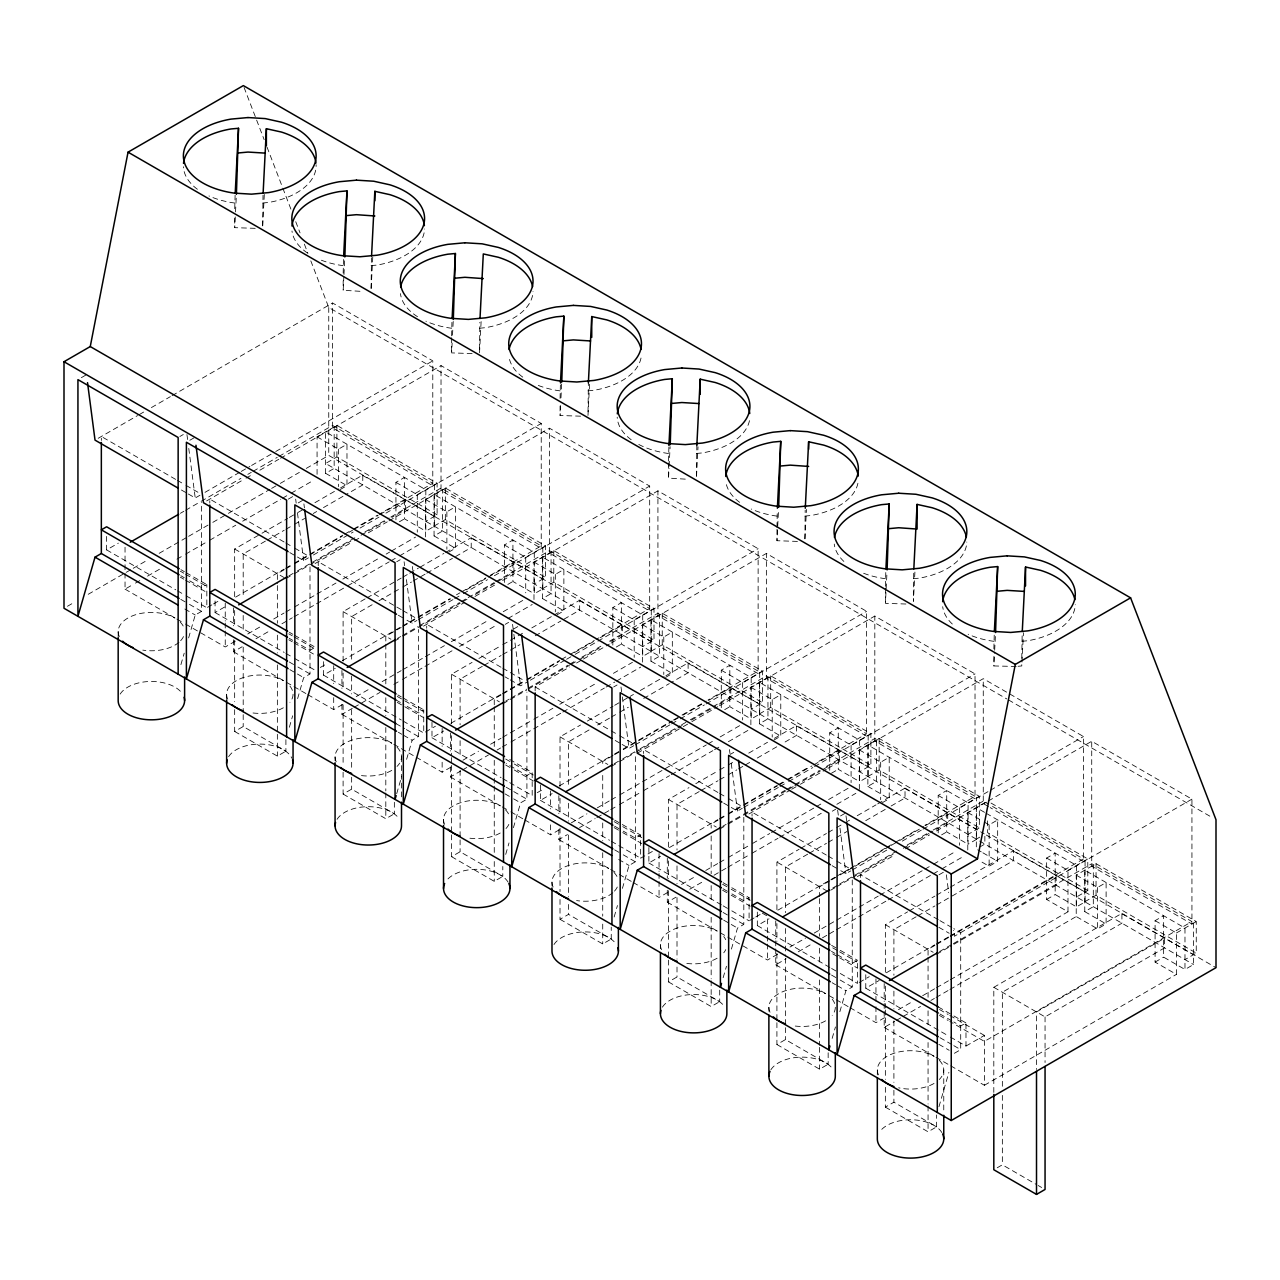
<?xml version="1.0" encoding="UTF-8"?>
<svg xmlns="http://www.w3.org/2000/svg" width="1280" height="1280" viewBox="0 0 1280 1280"><rect width="100%" height="100%" fill="white"/><g stroke="black" fill="none" stroke-linecap="round" stroke-linejoin="round"><path stroke-width="0.75" stroke-dasharray="5 3.75" d="M234.72 208.704L235.12 195.136M255.216 228.336L234.72 227.664L235.424 213.904M235.52 211.936L236.416 194.24M264.304 194.432L262.624 227.664L263.024 195.184M343.168 273.2L343.568 257.76M359.952 291.296L343.168 290.272L343.872 276.512M343.968 274.544L344.864 256.848M372.768 257.04L371.072 290.272L371.472 257.792M451.632 335.824L451.92 322.336M472.112 353.568L451.632 352.896L452.128 343.056M452.512 335.184L453.216 321.424M481.12 321.6L479.536 352.88L479.824 322.368M560.08 398.432L560.368 384.944M580.56 416.176L560.08 415.504L560.576 405.664M560.976 397.808L561.664 384.032M589.568 384.224L587.984 415.504L588.368 383.024M668.528 461.04L668.928 445.6M685.296 479.136L668.528 478.112L669.024 468.288M669.12 466.32L670.112 446.656M696.432 476.208L696.832 445.632M696.528 476.16L698.016 446.832M776.976 527.456L777.28 510.176M797.456 541.408L776.976 540.72L778.464 511.232M804.88 538.832L805.184 510.208M804.976 538.768L806.464 509.44M885.424 586.272L885.824 570.816M905.904 604.016L885.424 603.344L887.024 571.872M914.912 572.064L913.424 601.376L913.728 570.864M993.872 648.88L994.272 633.44M1016.208 666.464L993.872 665.952L994.576 652.192M994.672 650.224L995.472 634.496M1021.776 658.368L1022.176 633.472M1021.984 662.048L1023.456 632.72M180.912 664.624L184.208 653.184M188.624 637.904L195.232 615.008L201.552 611.36L201.552 502.288M289.36 727.248L292.656 715.792M297.616 698.608L303.68 677.616L310 673.968L310 566.88M396.704 793.68L401.664 776.496M406.624 759.312L412.128 740.224L418.448 736.576L418.448 629.488M505.712 854.384L509.008 842.928M513.424 827.664L520.576 802.848L526.912 799.2L526.912 692.112M614.16 916.992L617.456 905.536M622.416 888.368L629.04 865.456L635.36 861.808L635.36 756.704M723.152 977.696L726.464 966.24M731.424 949.072L737.488 928.064L743.808 924.416L743.808 817.328M832.16 1038.4L835.456 1026.944M839.872 1011.68L845.936 990.688L852.256 987.04L852.256 879.952M938.96 1106.736L948.88 1072.384M81.36 377.664L86.48 374.704M98.192 438.304L137.584 415.568M139.312 414.56L144.48 411.584M151.392 407.584L170.368 396.64M172.096 395.632L332.576 302.992L432.784 360.848L432.784 485.744L332.576 427.888L332.576 302.992M179.856 436.512L183.28 434.528M189.808 440.272L194.928 437.312M188.32 494L195.232 497.984L199.968 495.248M205.008 492.352L239.52 472.416M241.248 471.424L249.872 466.448M251.6 465.44L274.032 452.496M275.76 451.504L432.784 360.848M106.624 536.416L106.624 549.904L118.352 543.136M180.384 513.296L183.84 511.296M185.568 510.304L199.408 502.304M201.136 501.312L240.912 478.352M247.824 474.352L251.28 472.352M253.024 471.36L277.232 457.376M278.96 456.384L332.576 425.424L432.784 483.28L379.168 514.24M317.072 474.32L317.072 436.832L336.896 425.392L437.104 483.248L437.104 514.816L425.824 521.312M206.64 500.928L244.304 479.168M246.032 478.176L252.928 474.192M259.84 470.208L278.816 459.248M280.544 458.256L441.024 365.6L541.232 423.456L541.232 548.368L441.024 490.512L441.024 365.6M317.072 436.832L338.432 449.168L346.976 444.24L346.976 485.648L338.432 490.576M67.456 606.272L74.384 602.272M88.224 594.288L124.56 573.296M126.288 572.304L131.488 569.312M133.216 568.304L147.056 560.32M159.168 553.328L186.864 537.344M188.592 536.336L211.088 523.344M212.816 522.352L226.656 514.352M228.384 513.36L269.92 489.376M271.648 488.384L278.576 484.384M280.304 483.392L299.344 472.4M306.256 468.4L328.752 455.408L984.24 833.856M437.104 514.816L336.896 456.96L325.616 463.472L976.624 839.312L976.624 797.904M125.04 573.168L125.04 589.136L133.696 584.128M135.424 583.136L140.608 580.144M147.536 576.144L161.376 568.16M176.944 559.168L183.856 555.168M185.584 554.176L208.08 541.184M209.808 540.192L235.76 525.2M242.688 521.2L280.752 499.232M282.48 498.24L289.392 494.24M291.12 493.232L313.616 480.256M434.368 484.832L434.368 526.256L425.824 531.184L425.824 489.76L325.616 431.904L325.616 473.328L334.16 468.4L334.16 426.976M288.304 499.12L293.44 496.16M298.256 502.896L303.376 499.936M234.656 596.608L234.656 549.008L260.288 534.224M261.984 533.232L287.616 518.448M289.312 517.456L296.16 513.504M297.856 512.528L304.688 508.576M314.944 502.672L338.848 488.864M340.56 487.872L362.768 475.056L362.768 484.912L345.68 494.768M265.408 541.12L243.2 553.952L243.2 597.584M267.12 540.144L284.192 530.272M285.904 529.296L292.736 525.344M294.448 524.352L304.688 518.448M313.232 513.52L316.656 511.536M323.488 507.6L343.984 495.76M211.856 604.864L206.832 607.76L206.832 584.64L201.552 587.68L186 578.704M395.936 519.84L395.936 482.368L404.48 477.44L404.48 518.848L425.824 531.184M213.536 603.904L218.56 600.992M235.632 597.104L284.048 569.152M285.776 568.144L292.688 564.16M294.432 563.152L308.256 555.168M309.984 554.176L342.848 535.2M344.576 534.208L351.488 530.208M353.232 529.216L377.44 515.232M284.192 569.728L277.36 573.664L277.36 583.584M285.904 568.736L292.736 564.8M294.448 563.808L308.112 555.92L294.448 547.968M309.824 554.928L342.272 536.192M349.104 532.256L352.512 530.272M354.224 529.296L378.144 515.488M379.856 514.496L405.472 499.872L405.472 509.568L391.808 517.456M395.936 482.368L417.28 494.688L437.104 483.248M289.856 552.624L303.68 560.608L308.416 557.856M313.456 554.96L353.136 532.048M360.048 528.064L379.024 517.104M385.936 513.12L541.232 423.456M215.072 600.96L215.072 612.528L226.8 605.76M288.832 575.904L295.744 571.904M297.472 570.912L358 535.968M364.928 531.968L389.136 518M390.864 516.992L441.024 488.048L541.232 545.888L487.616 576.848M285.904 578.592L292.736 574.656M294.448 573.664L308.112 565.776M309.824 564.8L350.816 541.12M361.056 535.2L384.976 521.408M425.52 536.928L425.52 499.456L445.344 488.016L545.552 545.872L545.552 577.424L534.272 583.936M315.088 563.536L352.752 541.776M354.48 540.784L361.392 536.8M368.288 532.816L387.264 521.856M388.992 520.864L549.472 428.208L649.68 486.064L649.68 610.976L549.472 553.12L549.472 428.208M399.344 521.808L404.48 518.848M425.52 499.456L446.88 511.776L455.424 506.848L455.424 548.272L446.88 553.2M434.064 526.08L445.344 519.568L545.552 577.424M185.504 624.048L225.248 646.976L235.632 640.992M247.744 634L261.584 626M273.696 619.008L284.064 613.024M285.808 612.016L292.72 608.032M294.448 607.024L315.216 595.04M316.944 594.048L335.968 583.056M342.896 579.056L379.216 558.08M386.144 554.096L389.6 552.096M391.328 551.088L415.552 537.104M233.488 639.776L233.488 651.744L242.144 646.752M255.984 638.752L269.824 630.768M281.936 623.776L292.32 617.776M294.048 616.784L314.8 604.8M316.528 603.792L345.936 586.816M347.68 585.824L389.2 561.84M390.928 560.848L397.84 556.848M399.568 555.856L422.064 542.864M542.816 547.44L542.816 588.864L534.272 593.792L534.272 552.368L434.064 494.512L434.064 535.936L442.608 531.008L442.608 489.584M396.752 561.728L400.176 559.76M343.104 661.2L343.104 611.632L365.312 598.8M367.024 597.824L401.184 578.096M402.896 577.104L408.016 574.16M409.728 573.168L418.272 568.24M419.968 567.248L443.888 553.44M445.6 552.464L471.216 537.664L471.216 547.52L454.144 557.392M372.144 604.72L351.648 616.56L351.648 660.192M378.976 600.784L401.184 587.952M402.896 586.976L411.44 582.048M413.136 581.056L425.104 574.16M426.8 573.168L452.432 558.368M504.384 582.448L504.384 544.976L512.928 540.048L512.928 581.472L534.272 593.792M320.304 667.472L327.008 663.616M342.352 660.72L401.152 626.768M402.88 625.776L449.568 598.816M456.48 594.816L459.952 592.816M461.68 591.824L485.888 577.84M401.184 627.408L385.808 636.288L385.808 642.224M402.896 626.416L416.56 618.528M418.272 617.536L450.72 598.8M466.096 589.936L486.592 578.096M488.304 577.104L513.92 562.48L513.92 572.176L474.64 594.864M504.384 544.976L525.728 557.312L545.552 545.872M406.944 620.224L412.128 623.216L416.88 620.48M418.448 619.568L452.96 599.632M454.688 598.64L461.6 594.656M463.312 593.664L487.472 579.712M494.384 575.728L649.68 486.064M323.52 661.648L323.52 675.136L335.248 668.368M234.656 709.648L234.656 731.456L243.2 726.528L285.904 751.184L285.904 739.28M397.28 638.512L400.736 636.528M402.464 635.52L418.032 626.544M419.76 625.536L459.536 602.576M461.264 601.568L466.464 598.576M468.192 597.584L494.128 582.608M495.856 581.6L549.472 550.656L649.68 608.512L596.064 639.456M394.352 641.216L401.184 637.264M402.896 636.288L460.976 602.752M462.672 601.76L467.808 598.8M533.984 599.536L533.984 562.064L553.792 550.624L654 608.48L654 640.032L642.72 646.544M423.536 626.144L464.656 602.4M475.008 596.432L495.712 584.48M502.624 580.48L657.92 490.832L758.128 548.688L758.128 673.584L657.92 615.728L657.92 490.832M507.808 584.432L512.928 581.472M533.984 562.064L555.328 574.384L563.872 569.456L563.872 610.88L555.328 615.808M542.512 588.688L553.792 582.176L654 640.032M307.776 694.64L333.696 709.6L344.08 703.6M356.192 696.608L370.032 688.624M382.144 681.632L401.168 670.64M402.896 669.648L423.664 657.664M425.392 656.656L444.416 645.664M451.344 641.68L487.68 620.704M503.248 611.712L524 599.728M341.936 704.384L341.936 714.352L352.32 708.368M354.048 707.36L380 692.384M393.84 684.384L400.768 680.4M402.496 679.392L423.248 667.408M424.976 666.416L452.656 650.432M459.584 646.432L495.92 625.456M508.032 618.464L532.24 604.48M651.264 610.064L651.264 651.472L642.72 656.4L642.72 614.992L542.512 557.136L542.512 598.56L551.056 593.616L551.056 552.208M234.656 731.456L277.36 756.112L285.904 751.184M505.216 624.352L508.624 622.368M513.456 629.104L520.288 625.152M451.568 723.824L451.568 674.24L472.064 662.4M478.896 658.464L501.088 645.648M502.8 644.656L516.464 636.768M518.176 635.776L525.008 631.84M531.84 627.888L552.336 616.064M554.048 615.072L579.664 600.272L579.664 610.144L562.592 620M482.304 666.352L460.096 679.168L460.096 724.8M484.016 665.36L501.088 655.504M502.8 654.512L519.888 644.656M535.264 635.776L560.88 620.992M403.008 721.024L423.744 732.992L423.744 709.856L418.448 712.912L402.912 703.936M612.832 645.072L612.832 607.584L621.376 602.656L621.376 644.08L642.72 656.4M425.408 732.016L435.456 726.224M450.8 723.328L500.944 694.384M502.672 693.376L525.168 680.4M526.896 679.392L559.744 660.432M561.472 659.424L568.4 655.44M570.128 654.432L594.336 640.464M501.088 694.944L494.256 698.896L494.256 704.848M502.8 693.968L525.008 681.136M526.72 680.16L559.168 661.424M574.544 652.544L593.328 641.696M600.16 637.744L622.368 625.104L622.368 634.8L610.416 641.696M612.832 607.584L634.192 619.92L654 608.48M510.208 679.84L520.576 685.824L526.912 682.176M530.352 680.192L564.864 660.256M566.592 659.264L573.488 655.28M575.216 654.288L758.128 548.688M431.984 722.336L431.984 737.744L443.696 730.976M343.104 772.256L343.104 794.064L351.648 789.136L394.352 813.792L394.352 801.888M505.728 701.136L509.184 699.136M510.912 698.144L526.48 689.152M528.208 688.144L567.984 665.184M569.712 664.192L574.912 661.2M581.824 657.2L600.848 646.208M609.504 641.216L657.92 613.264L758.128 671.12L707.968 700.08M502.8 703.824L526.72 690.016M528.432 689.04L569.424 665.36M571.136 664.384L577.968 660.432M579.664 659.44L601.872 646.624M642.432 662.144L642.432 624.672L662.24 613.232L762.448 671.088L762.448 702.656L751.184 709.152M535.152 690.912L535.152 686.928L569.664 667.008M576.56 663.024L581.744 660.032M583.456 659.04L609.344 644.096M611.072 643.104L766.368 553.44L866.576 611.296L866.576 736.192L766.368 678.352L766.368 553.44M616.256 647.04L621.376 644.08M642.432 624.672L663.776 637.008L672.32 632.08L672.32 673.488L663.776 678.416M650.96 651.296L662.24 644.8L762.448 702.656M416.24 757.248L442.144 772.208L452.528 766.224M462.912 760.224L478.48 751.232M490.592 744.24L500.976 738.256M502.704 737.248L532.112 720.272M533.84 719.264L552.88 708.288M559.792 704.288L596.128 683.312M613.424 673.328L632.448 662.336M450.384 766.992L450.384 776.96L460.768 770.976M462.496 769.968L488.448 754.992M497.104 750L500.56 748M502.288 747.008L509.216 743.008M510.944 742L561.12 713.04M562.848 712.048L604.368 688.064M606.096 687.072L614.752 682.08M616.48 681.072L640.704 667.088M759.712 672.672L759.712 714.096L751.184 719.024L751.184 677.6L650.96 619.744L650.96 661.168L659.504 656.24L659.504 614.816M613.664 686.96L617.072 684.992M343.104 794.064L385.808 818.72L394.352 813.792M560.016 786.432L560.016 736.848L580.512 725.024M587.344 721.072L612.96 706.288M614.672 705.296L621.504 701.344M623.216 700.368L628.336 697.408M630.048 696.416L633.456 694.448M640.288 690.496L664.208 676.704M665.92 675.712L688.112 662.896L688.112 672.752L671.04 682.608M589.056 729.952L568.544 741.792L568.544 787.408M597.584 725.024L609.552 718.112M611.248 717.136L618.08 713.184M619.792 712.192L628.336 707.264M643.712 698.4L669.328 683.6M509.728 782.64L532.192 795.6L532.192 772.48L526.912 775.52L506.176 763.552M721.28 707.68L721.28 670.208L729.824 665.28L729.824 706.688L751.184 719.024M537.216 792.704L543.904 788.832M559.248 785.952L612.864 754.992M614.592 754L621.504 750M623.232 749.008L637.072 741.008M638.8 740.016L671.664 721.04M673.392 720.048L680.304 716.048M682.032 715.056L706.24 701.072M612.96 755.584L602.72 761.504L602.72 765.472M614.672 754.608L621.504 750.656M623.216 749.68L636.88 741.776M638.576 740.8L672.752 721.072M674.448 720.096L681.28 716.144M682.992 715.152L701.776 704.304M708.608 700.368L730.816 687.712L730.816 697.408L713.744 707.264M721.28 670.208L742.64 682.528L762.448 671.088M622.128 744.448L629.04 748.432L633.776 745.696M635.36 744.784L669.872 724.864M671.584 723.872L678.496 719.888M680.224 718.88L704.384 704.944M706.096 703.952L866.576 611.296M540.432 784.944L540.432 800.352L552.144 793.6M451.568 834.864L451.568 856.688L460.096 851.744L502.8 876.4L502.8 866.48M614.176 763.744L621.104 759.744M622.832 758.752L638.4 749.76M640.128 748.768L679.904 725.808M681.632 724.8L688.544 720.816M690.272 719.808L766.368 675.872L866.576 733.728L816.432 762.688M611.248 766.432L618.08 762.496M619.792 761.504L635.168 752.624M636.88 751.648L676.16 728.96M677.872 727.984L684.704 724.032M691.536 720.096L712.032 708.256M750.88 724.768L750.88 687.296L770.688 675.856L870.896 733.712L870.896 765.264L859.632 771.776M637.28 753.2L681.552 727.632M683.28 726.64L690.192 722.656M691.904 721.648L717.792 706.704M719.52 705.712L874.816 616.048L975.024 673.904L975.024 798.816L874.816 740.96L874.816 616.048M724.704 709.648L729.824 706.688M750.88 687.296L772.224 699.616L780.768 694.688L780.768 736.112L772.224 741.04M759.424 713.92L770.688 707.408L870.896 765.264M524.688 819.856L550.592 834.816L560.976 828.832M571.36 822.832L586.928 813.84M597.312 807.856L609.424 800.864M611.152 799.856L618.064 795.872M619.808 794.864L706.304 744.928M708.032 743.92L713.232 740.928M720.144 736.928L740.912 724.944M558.848 829.6L558.848 839.584L567.488 834.592M579.6 827.6L595.168 818.608M596.896 817.6L609.008 810.608M610.736 809.616L617.664 805.616M619.392 804.624L641.888 791.632M643.616 790.64L669.568 775.648M671.296 774.656L712.816 750.688M714.544 749.68L721.472 745.696M728.384 741.696L749.152 729.712M868.16 735.28L868.16 776.704L859.632 781.632L859.632 740.208L759.424 682.352L759.424 723.776L767.952 718.848L767.952 677.424M451.568 856.688L494.256 881.344L502.8 876.4M730.352 754.336L733.76 752.352M668.464 847.056L668.464 799.472L688.96 787.632M695.792 783.68L718 770.864M719.712 769.888L726.544 765.936M728.24 764.944L733.376 762M748.736 753.12L767.536 742.272M774.368 738.32L796.576 725.504L796.576 735.36L784.608 742.272M699.2 791.584L677.008 804.4L677.008 850.016M700.912 790.592L718 780.736M719.712 779.744L726.544 775.792M728.24 774.816L736.784 769.888M738.496 768.896L743.616 765.936M745.328 764.944L750.448 762M757.28 758.048L777.776 746.208M652.352 851.456L640.64 858.208L640.64 835.088L635.36 838.144L623.264 831.152M829.728 770.288L829.728 732.816L838.272 727.888L838.272 769.312L859.632 781.632M669.424 847.552L717.856 819.6M719.584 818.608L726.496 814.608M728.224 813.616L742.064 805.632M743.792 804.624L776.656 785.648M778.384 784.656L785.296 780.656M787.024 779.664L809.504 766.688M718 820.176L711.168 824.128L711.168 828.08M719.712 819.184L726.544 815.248M728.24 814.256L741.904 806.368L728.256 798.432M743.616 805.376L777.776 785.664M779.488 784.672L786.32 780.736M788.032 779.744L811.936 765.936M813.648 764.944L839.264 750.32L839.264 760.016L822.192 769.888M829.728 732.816L851.088 745.152L870.896 733.712M723.664 803.072L737.488 811.056L742.224 808.32M743.808 807.408L778.32 787.472M780.048 786.48L786.944 782.496M788.672 781.504L812.832 767.552M814.56 766.56L975.024 673.904M648.88 847.552L648.88 862.976L660.592 856.208M560.016 899.472L560.016 919.296L568.544 914.368L611.248 939.024L611.248 927.12M722.624 826.352L726.096 824.368M727.824 823.36L741.648 815.376M743.392 814.384L784.896 790.416M786.624 789.408L793.536 785.424M795.264 784.416L819.472 770.448M826.4 766.448L874.816 738.496L975.024 796.352L924.88 825.296M719.712 829.056L726.544 825.104M728.24 824.128L741.904 816.224M743.616 815.248L793.152 786.64M794.864 785.664L820.48 770.864M859.328 789.344L859.328 749.904L879.136 738.464L979.344 796.32L979.344 827.872L968.08 834.384M748.88 813.984L790.016 790.24M791.728 789.248L798.64 785.264M800.368 784.272L826.24 769.328M827.968 768.32L983.264 678.672L1083.472 736.528L1083.472 861.424L990.176 807.568M831.44 773.248L838.272 769.312M859.328 749.904L880.672 762.224L889.216 757.296L889.216 798.72L880.672 803.648M867.872 776.528L879.136 770.016L979.344 827.872M633.136 882.48L659.056 897.44L669.424 891.44M681.536 884.448L695.376 876.464M705.76 870.464L717.872 863.472M719.6 862.48L726.528 858.48M728.256 857.488L750.736 844.496M752.48 843.504L769.776 833.504M771.504 832.512L814.752 807.536M816.48 806.544L821.68 803.552M828.592 799.552L849.36 787.568M667.296 890.224L667.296 902.192L675.936 897.2M689.776 889.216L703.616 881.216M714 875.232L726.112 868.24M727.84 867.232L750.336 854.256M752.064 853.248L778.016 838.272M779.744 837.264L821.264 813.296M836.832 804.304L855.872 793.312M976.624 839.312L968.08 844.24L968.08 802.832L867.872 744.976L867.872 786.384L876.416 781.456L876.416 740.048M560.016 919.296L602.72 943.952L611.248 939.024M832.272 811.2L835.68 809.232M840.512 815.952L845.632 812.992L846.672 820.928M776.912 909.68L776.912 862.08L799.12 849.264M800.832 848.272L826.448 833.488M828.16 832.496L834.992 828.544M836.688 827.568L843.52 823.616M845.232 822.64L850.352 819.68M857.2 815.728L875.984 804.88M877.696 803.888L905.024 788.112L905.024 797.984L887.936 807.84M807.664 854.192L785.456 867.008L785.456 912.64M809.36 853.2L826.448 843.344M828.16 842.352L834.992 838.416M836.688 837.424L846.944 831.504M865.728 820.656L886.224 808.832M754.112 917.936L749.088 920.832L749.088 897.696L743.808 900.752L731.712 893.776M938.192 832.912L938.192 795.424L946.72 790.496L946.72 831.92L968.08 844.24M755.776 916.96L760.8 914.064M777.872 910.176L834.944 877.216M836.672 876.224L848.784 869.232M850.512 868.24L885.104 848.272M886.832 847.264L893.744 843.28M895.472 842.272L917.952 829.296M829.856 880.816L819.616 886.736L819.616 896.656M831.568 879.824L838.4 875.888M840.112 874.896L889.648 846.304M891.36 845.312L898.192 841.376M899.888 840.384L923.808 826.576M925.52 825.584L947.728 812.944L947.728 822.64L930.64 832.496M938.192 795.424L959.536 807.76L979.344 796.32M840.752 870.672L845.936 873.664L850.672 870.928M852.256 870.016L886.768 850.096M902.304 841.12L921.28 830.16M923.008 829.168L988.576 791.312M990.304 790.32L1083.472 736.528M757.328 912.096L757.328 925.584L769.04 918.816M668.464 960.096L668.464 981.904L677.008 976.976L719.712 1001.632L719.712 989.728M832.816 887.968L838 884.976M839.728 883.984L896.8 851.024M907.184 845.04L931.392 831.056M933.12 830.064L983.264 801.104L988.448 804.096M834.992 887.712L828.16 891.664L776.912 862.08M836.688 886.736L850.352 878.848M852.064 877.856L893.056 854.192M903.312 848.272L928.928 833.488M967.776 849.984L967.776 812.512L984.864 802.656L984.864 806.592M857.328 876.592L895.008 854.848M905.36 848.88L929.52 834.928M936.416 830.944L986.464 802.048M988.192 801.056L1091.728 741.28L1191.936 799.136L1191.936 924.032L1091.728 866.192L1091.728 741.28M941.6 834.88L946.72 831.92M984.208 822L989.136 824.848L997.664 819.92L997.664 861.328L989.136 866.256L979.28 860.576M976.32 839.136L979.728 837.168M727.76 937.104L767.504 960.048L777.872 954.048M789.984 947.056L805.568 938.08M814.208 933.072L834.976 921.088M836.704 920.096L857.456 908.112M859.2 907.104L878.224 896.128M879.952 895.12L923.2 870.16M924.928 869.152L931.856 865.152M933.584 864.16L956.08 851.168M775.744 948.848L775.744 964.8L786.128 958.816M798.224 951.824L812.064 943.824M822.448 937.84L827.648 934.848M829.376 933.84L834.56 930.848M836.288 929.84L857.056 917.856M858.784 916.864L886.464 900.88M888.192 899.888L931.44 874.912M933.184 873.92L940.096 869.92M941.824 868.912L964.32 855.936M979.728 847.04L984.864 844.08L984.864 834.208L1216 967.664M939.008 874.8L945.84 870.848M668.464 981.904L711.168 1006.56L719.712 1001.632M885.36 972.288L885.36 924.688L907.568 911.872M909.28 910.88L934.896 896.096M936.608 895.104L948.56 888.208M950.272 887.216L1013.472 850.736L1013.472 860.592L950.272 897.088M916.112 916.8L893.904 929.616L893.904 975.248M917.808 915.824L934.896 905.952M936.608 904.976L948.56 898.064M840.256 973.472L857.536 983.44L857.536 960.32L852.256 963.36L836.704 954.384M1046.64 858.048L1067.984 870.368L1067.984 911.792L1046.64 899.456L1046.64 858.048L1055.168 853.12L1055.168 894.528L1076.528 906.864L1085.072 901.936L1085.072 860.512M859.216 982.48L869.248 976.672M886.32 972.784L934.752 944.832M936.48 943.824L948.592 936.848M950.32 935.84L1083.472 858.96L990.176 805.088M934.896 945.408L928.064 949.344L928.064 955.296M936.608 944.416L948.56 937.52M950.272 936.528L1056.176 875.552L1056.176 885.248L950.272 946.384M1067.984 870.368L1087.792 858.928L1087.792 890.496L1076.528 896.992M1191.936 799.136L954.384 936.272L953.6 930.336M865.776 974.704L865.776 988.192L879.168 980.464M776.912 1022.704L776.912 1044.528L785.456 1039.584L828.16 1064.24L828.16 1052.336M939.536 951.584L951.632 944.592M953.36 943.6L1091.728 863.712L1191.936 921.568L984.4 1041.392L949.84 1021.44M936.608 954.272L948.56 947.376M949.936 989.456L1076.224 916.544L1076.224 875.136L1096.048 863.696L1196.256 921.552L1196.256 953.104L1184.976 959.616M1046.64 899.456L1055.168 894.528M1076.224 875.136L1097.584 887.456L1106.112 882.528L1106.112 923.952L1097.584 928.88L1076.224 916.544M1084.768 901.76L1096.048 895.248L1196.256 953.104M850.032 1007.696L875.952 1022.656L884.592 1017.664M898.448 1009.68L912.288 1001.68M922.656 995.696L934.768 988.704M936.496 987.696L948.608 980.704M950.336 979.712L1067.984 911.792M884.192 1011.456L884.192 1027.424L894.576 1021.424M896.304 1020.432L901.488 1017.424M903.216 1016.432L920.528 1006.448M930.896 1000.448L934.368 998.448M936.096 997.456L948.208 990.464M1193.52 923.12L1193.52 964.544L1184.976 969.472L1184.976 928.048L1084.768 870.192L1084.768 911.616L1093.312 906.688L1093.312 865.264M776.912 1044.528L819.616 1069.184L828.16 1064.24M993.808 1092.416L993.808 987.312L1121.92 913.344L1121.92 923.2L1002.352 992.24L1002.352 1087.456M950.432 1037.072L965.984 1046.048L965.984 1022.928L960.704 1025.984L953.792 1021.984M1155.088 920.656L1176.432 932.976L1176.432 974.4L1155.088 962.08L1155.088 920.656L1163.632 915.728L1163.632 957.152L1184.976 969.472M965.984 1046.048L984.4 1035.424L984.4 1085.28L949.84 1065.328M954.384 1053.296L960.704 1049.648L960.704 932.624L953.792 928.64M1176.432 932.976L1196.256 921.552M885.36 1087.312L885.36 1107.136L893.904 1102.208L936.608 1126.864L936.608 1114.96M993.808 987.312L1045.056 1016.896L1164.624 947.856L1164.624 938.16L1036.512 1011.952L1036.512 1069.472M1155.088 962.08L1163.632 957.152M984.4 1085.28L1176.432 974.4M885.36 1107.136L928.064 1131.792L936.608 1126.864M997.232 1167.776L1002.352 1164.816L1036.512 1184.544M262.624 203.008L268.608 202.464A66.368 38.32 0 0 0 316.096 164.704M371.072 265.616L377.056 265.072A66.368 38.32 0 0 0 424.56 228.976M479.536 328.224L485.504 327.68A66.368 38.32 0 0 0 533.008 291.6M587.984 390.848L593.968 390.304A66.368 38.32 0 0 0 641.104 357.552M696.432 453.456L702.416 452.912A66.368 38.32 0 0 0 749.792 418.496M804.88 516.064L810.864 515.52A66.368 38.32 0 0 0 858.24 481.104M913.328 578.688L919.312 578.144A66.368 38.32 0 0 0 966.816 542.048M1021.776 641.296L1027.76 640.752A66.368 38.32 0 0 0 1075.264 604.656M1018.064 666.288L1021.776 665.952L1021.776 660.256M234.72 203.008L234.272 202.976A66.368 38.32 0 0 1 209.008 195.968M343.168 265.616L342.72 265.6A66.368 38.32 0 0 1 319.2 259.344M451.632 328.24L451.168 328.208A66.368 38.32 0 0 1 425.904 321.184M560.08 390.848L559.616 390.816A66.368 38.32 0 0 1 536.096 384.56M668.528 453.456L668.064 453.44A66.368 38.32 0 0 1 637.872 443.968M776.976 516.08L776.512 516.048A66.368 38.32 0 0 1 751.248 509.024M885.424 578.688L884.96 578.656A66.368 38.32 0 0 1 861.456 572.4M993.872 641.296L993.424 641.264A66.368 38.32 0 0 1 968.16 634.256M362.768 475.472L434.368 516.384M471.216 538.08L542.816 579.008M579.664 600.688L651.264 641.616M688.112 663.312L759.712 704.224M796.576 725.92L868.16 766.848M905.024 788.528L976.624 829.456M1013.472 851.152L1085.072 892.064M1121.92 913.76L1193.52 954.688M310.816 260.88L328.752 307.488L1006.72 698.912M1008.464 699.904L1210.816 816.736M991.04 803.072L1087.792 858.928M988.448 806.56L983.264 803.568L983.264 678.672M984.528 812.32L976.32 807.584L976.32 849.008L981.248 851.856M986.176 813.28L1076.528 865.44L1076.528 906.864M967.776 812.512L982.56 821.056M1087.792 890.496L987.584 832.64L987.584 818.832M979.6 841.04L1193.52 964.544M325.616 473.328L346.976 485.648M434.064 535.936L455.424 548.272M542.512 598.56L563.872 610.88M650.96 661.168L672.32 673.488M759.424 723.776L780.768 736.112M867.872 786.384L889.216 798.72M982.88 852.8L997.664 861.328M1084.768 911.616L1106.112 923.952M175.632 479.376L101.344 436.48L101.344 440.448M177.36 480.368L184.272 484.368M186 485.36L199.824 493.344M284.096 541.984L209.792 499.088L209.792 503.072M285.824 542.992L292.72 546.976M401.184 609.584L318.24 561.712L318.24 565.68M402.912 610.592L416.72 618.56M500.992 667.216L426.704 624.32L426.704 628.288M502.72 668.208L525.184 681.184M535.152 686.928L609.44 729.824M611.168 730.832L618.08 734.816M619.808 735.808L633.632 743.792M717.888 792.448L643.6 749.552L643.6 753.52M719.616 793.44L726.528 797.424M826.336 855.056L752.048 812.16L752.048 816.128M828.064 856.048L834.976 860.048M836.704 861.04L848.8 868.016M938.24 919.664L860.496 874.768L860.496 878.752M939.968 920.656L952.064 927.648M181.408 490L186.592 492.992M398.304 615.232L405.216 619.216M505.04 676.848L508.496 678.848M615.216 740.464L620.4 743.456M832.112 865.68L839.024 869.68M938.832 927.296L949.2 933.28M234.656 549.008L284.192 577.616M343.104 611.632L390.944 639.232M451.568 674.24L499.392 701.856M560.016 736.848L607.84 764.464M668.464 799.472L716.288 827.072M885.36 924.688L933.184 952.304M180.928 569.68L184.368 571.664M186.096 572.672L206.832 584.64M289.376 632.288L292.832 634.288M294.56 635.28L315.28 647.248L310 650.304L294.448 641.328M397.824 694.896L401.28 696.896M403.008 697.888L423.744 709.856M509.728 759.504L532.192 772.48M614.72 820.128L640.64 835.088M723.168 882.736L730.08 886.736M731.808 887.728L749.088 897.696M831.616 945.36L838.528 949.344M840.256 950.336L857.536 960.32M938.336 1006.96L952.16 1014.944M953.888 1015.952L965.984 1022.928M180.32 571.2L183.776 573.184M185.504 574.192L207.968 587.152M288.784 633.808L292.24 635.808M293.968 636.8L314.688 648.768M397.232 696.416L423.136 711.392M505.68 759.04L512.592 763.024M514.32 764.016L533.328 774.992M614.128 821.648L621.04 825.632M622.768 826.64L641.776 837.616M722.576 884.256L729.488 888.256M731.216 889.248L750.224 900.224M832.752 947.872L837.936 950.864M839.664 951.856L856.944 961.84M939.472 1009.488L948.112 1014.48M949.84 1015.472L984.4 1035.424M180.816 575.712L184.272 577.712M289.264 638.336L292.72 640.32M396 699.952L401.184 702.944M614.624 826.176L621.536 830.16M723.072 888.784L729.984 892.768M831.52 951.392L834.976 953.392M939.968 1014L952.064 1020.992M180.32 577.168L183.776 579.152M185.504 580.16L207.968 593.12M288.784 639.776L292.24 641.776M293.968 642.768L314.688 654.736M397.232 702.384L423.136 717.344M505.68 765.008L512.592 768.992M514.32 769.984L533.328 780.96M614.128 827.616L621.04 831.6M622.768 832.608L641.776 843.568M722.576 890.224L729.488 894.224M731.216 895.216L750.224 906.192M762.32 913.168L767.504 916.16L767.504 934.112M832.752 953.84L837.936 956.832M839.664 957.824L856.944 967.808M939.472 1015.456L948.112 1020.448M106.624 549.904L175.744 589.808M177.472 590.8L184.368 594.8M186.096 595.792L206.832 607.76M215.072 612.528L284.192 652.416M285.92 653.424L292.832 657.408M294.56 658.4L315.28 670.368M323.52 675.136L401.28 720.016M431.984 737.744L501.088 777.648M502.816 778.64L508 781.632M540.432 800.352L609.536 840.256M611.264 841.264L640.64 858.208M648.88 862.976L721.44 904.864M723.168 905.872L730.08 909.856M731.808 910.848L749.088 920.832M757.328 925.584L829.888 967.488M831.616 968.48L838.528 972.464M865.776 988.192L948.704 1036.08M180.816 599.376L187.728 603.376M189.456 604.368L201.552 611.36M289.264 662L296.176 665.984M297.904 666.992L310 673.968M396 723.616L404.64 728.608M406.368 729.6L418.448 736.576M506.176 787.216L526.912 799.2M614.624 849.84L621.536 853.824M623.264 854.816L635.36 861.808M723.072 912.448L729.984 916.432M731.712 917.44L743.808 924.416M831.52 975.056L838.432 979.056M840.16 980.048L852.256 987.04M939.968 1037.68L952.064 1044.656M953.792 1045.648L960.704 1049.648M184.864 609.024L195.232 615.008M289.856 669.632L303.68 677.616M398.304 732.256L401.76 734.24M403.488 735.248L412.128 740.224M505.04 793.872L511.936 797.856M513.664 798.848L520.576 802.848M618.672 859.472L629.04 865.456M723.664 920.096L737.488 928.064M832.112 982.704L835.568 984.704M837.296 985.696L845.936 990.688M938.832 1044.32L949.2 1050.304M125.04 589.136L175.152 618.048M176.864 619.056L183.776 623.04M233.488 651.744L292.24 685.664M293.968 686.656L306.048 693.632M341.936 714.352L392.048 743.28M393.776 744.272L414.512 756.256M450.384 776.96L500.496 805.888M502.224 806.896L509.136 810.88M510.864 811.872L522.96 818.864M558.848 839.584L608.944 868.512M610.672 869.504L617.584 873.488M619.312 874.496L631.408 881.472M667.296 902.192L726.032 936.112M775.744 964.8L827.568 994.736M829.296 995.728L834.48 998.72M836.208 999.712L848.304 1006.704M884.192 1027.424L934.288 1056.352M936.016 1057.344L948.112 1064.32M1038.224 1185.52L1041.632 1187.504M244.064 87.456L264.16 139.664M267.04 147.136L282.112 186.288M282.816 188.144L291.44 210.528M295.744 221.712L300.048 232.896M304.352 244.096L307.936 253.408M946.368 874.816L948.688 892.656M837.648 810.224L838.432 816.176M839.984 828.064L845.936 873.664M729.456 749.584L729.984 753.552M731.264 763.472L737.488 811.056M621.008 686.976L622.048 694.912M622.304 696.896L629.04 748.432M512.56 624.368L513.6 632.304M513.856 634.272L520.576 685.824M412.352 566.512L412.864 570.48M404.112 561.76L404.624 565.712M406.432 579.6L412.128 623.216M303.904 503.904L304.416 507.856M295.664 499.136L296.176 503.104M297.472 513.024L303.68 560.608M186.944 434.544L187.728 440.496M188.768 448.416L195.232 497.984M1097.584 887.456L1097.584 928.88M1096.048 863.696L1096.048 895.248M1045.056 1016.896L1045.056 1062.512M1002.352 1095.392L1002.352 1164.816M993.872 656.464L993.872 665.952M989.136 824.848L989.136 866.256M959.536 807.76L959.536 845.232M943.76 1069.904L943.76 1111.312M928.064 957.28L928.064 998.928M928.064 1010.816L928.064 1026.688M928.064 1042.544L928.064 1104.032M928.064 1106.016L928.064 1131.792M893.904 991.12L893.904 1008.976M893.904 1020.88L893.904 1082.368M893.904 1090.304L893.904 1102.208M885.424 588.176L885.424 603.344M885.36 986.16L885.36 1007.984M885.36 1009.968L885.36 1015.92M885.36 1017.904L885.36 1079.376M884.192 983.536L884.192 1001.488M884.192 1003.488L884.192 1009.472M880.672 762.224L880.672 799.712M879.136 738.464L879.136 770.016M877.328 1069.904L877.328 1075.808M875.952 978.784L875.952 1004.704M875.952 1006.704L875.952 1022.656M851.088 745.152L851.088 782.624M819.616 898.624L819.616 936.304M819.616 948.208L819.616 964.08M819.616 979.936L819.616 1045.376M819.616 1047.36L819.616 1069.184M785.456 928.512L785.456 956.272M785.456 958.256L785.456 1025.712M785.456 1027.696L785.456 1039.584M776.976 529.344L776.976 540.72M776.912 923.552L776.912 941.408M776.912 953.296L776.912 1020.72M775.744 920.928L775.744 938.88M775.744 940.864L775.744 946.848M772.224 699.616L772.224 737.088M770.688 675.856L770.688 707.408M768.88 1007.28L768.88 1011.232M767.504 936.112L767.504 942.096M767.504 944.096L767.504 960.048M742.64 682.528L742.64 720M711.168 836.016L711.168 873.696M711.168 885.6L711.168 901.456M711.168 917.328L711.168 978.8M711.168 980.784L711.168 1006.56M677.008 865.888L677.008 883.744M677.008 897.632L677.008 959.12M677.008 967.056L677.008 976.976M668.528 462.944L668.528 478.112M668.464 860.944L668.464 878.784M668.464 890.688L668.464 958.112M667.296 858.304L667.296 878.256M663.776 637.008L663.776 674.48M662.24 613.232L662.24 644.8M660.432 944.672L660.432 948.608M659.056 853.552L659.056 871.504M659.056 873.504L659.056 879.488M659.056 881.472L659.056 897.44M634.192 619.92L634.192 657.392M602.72 775.392L602.72 809.104M602.72 822.976L602.72 840.832M602.72 852.736L602.72 916.192M602.72 924.112L602.72 943.952M568.544 803.28L568.544 821.136M568.544 835.024L568.544 896.512M568.544 904.448L568.544 914.368M560.08 406.016L560.08 415.504M560.016 798.336L560.016 814.192M560.016 828.08L560.016 891.536M558.848 795.696L558.848 813.648M555.328 574.384L555.328 611.872M553.792 550.624L553.792 582.176M551.984 882.064L551.984 886M550.592 790.944L550.592 808.896M550.592 824.848L550.592 834.816M525.728 557.312L525.728 592.8M494.256 706.832L494.256 746.48M494.256 760.368L494.256 776.24M494.256 778.224L494.256 784.16M494.256 786.144L494.256 853.568M494.256 861.504L494.256 881.344M460.096 740.672L460.096 756.528M460.096 770.416L460.096 837.872M460.096 839.856L460.096 851.744M451.632 337.712L451.632 352.896M451.568 735.712L451.568 755.552M451.568 757.536L451.568 763.472M451.568 765.456L451.568 832.88M450.384 733.088L450.384 751.04M446.88 511.776L446.88 549.248M445.344 488.016L445.344 519.568M443.52 819.44L443.52 823.392M442.144 728.32L442.144 746.272M442.144 762.24L442.144 772.208M417.28 494.688L417.28 532.16M401.504 756.832L401.504 800.224M385.808 644.208L385.808 683.872M385.808 697.76L385.808 715.6M385.808 727.504L385.808 790.96M385.808 792.944L385.808 818.72M351.648 676.064L351.648 693.92M351.648 709.792L351.648 769.296M351.648 777.232L351.648 789.136M343.168 280.8L343.168 290.272M343.104 673.104L343.104 688.96M343.104 704.832L343.104 764.32M341.936 670.464L341.936 688.416M338.432 449.168L338.432 486.64M336.896 425.392L336.896 456.96M335.072 756.832L335.072 760.784M333.696 665.712L333.696 683.664M333.696 697.632L333.696 709.6M328.752 307.488L328.752 455.408M277.36 585.568L277.36 623.248M277.36 635.136L277.36 652.992M277.36 664.896L277.36 732.32M277.36 734.304L277.36 756.112M243.2 615.44L243.2 631.312M243.2 647.184L243.2 712.64M243.2 714.624L243.2 726.528M234.72 218.176L234.72 227.664M234.656 610.496L234.656 626.352M234.656 640.24L234.656 701.712M233.488 607.856L233.488 625.808M226.624 694.224L226.624 700.128M225.248 603.104L225.248 621.056M225.248 623.04L225.248 629.024M225.248 631.024L225.248 646.976M125.04 547.232L125.04 571.168M118.176 631.6L118.176 637.52M183.472 636.576A33.216 19.184 0 0 1 180.16 641.2M179.008 642.256A33.216 19.184 0 0 1 142.8 650.128M119.312 636.576A33.216 19.184 0 0 1 134.784 614.992A33.216 19.184 0 0 1 174.88 618.048M180.16 622.016A33.216 19.184 0 0 1 183.472 626.64M939.312 1060.304A33.216 19.184 0 0 1 939.312 1079.488M934.032 1083.456A33.216 19.184 0 0 1 898.64 1087.808M878.464 1074.864A33.216 19.184 0 0 1 893.936 1053.296A33.216 19.184 0 0 1 934.032 1056.336M835.312 1007.28A33.216 19.184 0 0 1 832.192 1015.392M825.584 1020.848A33.216 19.184 0 0 1 793.488 1025.808M770.016 1012.24A33.216 19.184 0 0 1 785.488 990.672A33.216 19.184 0 0 1 825.584 993.728M832.192 999.168A33.216 19.184 0 0 1 835.184 1005.616M725.728 949.632A33.216 19.184 0 0 1 723.744 952.784M717.12 958.224A33.216 19.184 0 0 1 685.04 963.2M661.552 949.632A33.216 19.184 0 0 1 677.04 928.064A33.216 19.184 0 0 1 717.12 931.104M723.744 936.56A33.216 19.184 0 0 1 725.728 939.712M617.28 887.024A33.216 19.184 0 0 1 613.952 891.648M612.816 892.704A33.216 19.184 0 0 1 576.592 900.576M553.104 887.024A33.216 19.184 0 0 1 568.576 865.456A33.216 19.184 0 0 1 608.672 868.496M613.952 872.464A33.216 19.184 0 0 1 617.28 877.088M508.832 824.4A33.216 19.184 0 0 1 505.504 829.04M500.224 833.008A33.216 19.184 0 0 1 468.144 837.968M444.656 824.4A33.216 19.184 0 0 1 460.128 802.832A33.216 19.184 0 0 1 500.224 805.888M505.504 809.856A33.216 19.184 0 0 1 508.832 814.48M397.056 747.248A33.216 19.184 0 0 1 397.056 766.416M391.776 770.384A33.216 19.184 0 0 1 359.696 775.36M336.208 761.792A33.216 19.184 0 0 1 351.68 740.224A33.216 19.184 0 0 1 391.776 743.264M293.056 694.224A33.216 19.184 0 0 1 289.936 702.32M283.328 707.776A33.216 19.184 0 0 1 251.248 712.736M227.76 699.184A33.216 19.184 0 0 1 243.232 677.616A33.216 19.184 0 0 1 283.328 680.656M289.936 686.112A33.216 19.184 0 0 1 292.928 692.544M522.752 377.12A66.368 38.32 0 0 1 509.152 357.888M447.984 878.896A33.216 19.184 0 0 1 481.072 869.472A33.216 19.184 0 0 1 508.832 883.52M553.984 944.528A33.216 19.184 0 0 1 585.184 931.92A33.216 19.184 0 0 1 616.4 944.528M631.2 439.728A66.368 38.32 0 0 1 617.2 417.184M662.432 1007.152A33.216 19.184 0 0 1 693.648 994.528A33.216 19.184 0 0 1 724.848 1007.152M739.648 502.336A66.368 38.32 0 0 1 725.792 481.456M770.88 1069.76A33.216 19.184 0 0 1 802.096 1057.136A33.216 19.184 0 0 1 833.312 1069.76M843.872 561.424A66.368 38.32 0 0 1 834.24 544.064M337.072 819.312A33.216 19.184 0 0 1 365.392 806.768A33.216 19.184 0 0 1 397.056 816.272M417.52 316.704A66.368 38.32 0 0 1 400.448 293.616M228.624 756.688A33.216 19.184 0 0 1 261.28 744.096A33.216 19.184 0 0 1 291.92 758.288M307.424 253.008A66.368 38.32 0 0 1 291.984 231.008M120.176 694.08A33.216 19.184 0 0 1 151.392 681.456A33.216 19.184 0 0 1 182.608 694.08M197.408 189.28A66.368 38.32 0 0 1 183.408 166.736M881.776 1129.344A33.216 19.184 0 0 1 914.88 1119.92A33.216 19.184 0 0 1 942.624 1133.968M952.32 624.032A66.368 38.32 0 0 1 942.688 606.688"/><path stroke-width="1.5" d="M235.216 193.168L238.512 128.288L230.88 128.976A66.368 38.32 0 0 0 183.504 163.392M236.416 194.24L238.512 128.288M263.12 193.232L266.384 128.72L281.408 132.048A66.368 38.32 0 0 1 315.952 163.056M343.664 255.792L346.96 190.896L339.344 191.6A66.368 38.32 0 0 0 291.952 226.016M344.864 256.848L346.96 190.896M371.568 255.84L374.832 191.328L389.856 194.656A66.368 38.32 0 0 1 424.4 225.664M452.128 318.4L455.408 253.504L447.792 254.208A66.368 38.32 0 0 0 400.64 286.944M453.312 319.456L455.408 253.504M480.016 318.464L483.296 253.936L498.304 257.264A66.368 38.32 0 0 1 532.592 286.608M560.48 382.976L563.856 316.128L556.24 316.816A66.368 38.32 0 0 0 509.088 349.552M561.76 382.08L563.856 316.128M588.368 383.024L591.744 316.56L606.752 319.888A66.368 38.32 0 0 1 641.04 349.216M668.928 445.6L672.304 378.736L664.688 379.44A66.368 38.32 0 0 0 617.296 413.84M670.224 444.688L672.304 378.736M696.832 445.632L700.192 379.168L715.2 382.496A66.368 38.32 0 0 1 749.76 413.504M777.376 508.208L780.752 441.344L773.136 442.048A66.368 38.32 0 0 0 725.76 476.464M778.672 507.296L780.752 441.344M805.28 508.256L808.64 441.776L823.664 445.104A66.368 38.32 0 0 1 858.208 476.112M885.92 568.848L889.2 503.968L881.584 504.656A66.368 38.32 0 0 0 834.448 537.392M887.12 569.904L889.2 503.968M913.824 568.912L917.088 504.4L932.112 507.728A66.368 38.32 0 0 1 966.4 537.056M994.368 631.472L997.664 566.576L990.032 567.28A66.368 38.32 0 0 0 942.656 601.68M995.568 632.528L997.664 566.576M1022.272 631.52L1025.536 567.008L1040.56 570.336A66.368 38.32 0 0 1 1074.848 599.68M90.256 346.56L128.048 152.16L243.344 85.6L1130.592 597.84L1216 819.728L1216 967.664L951.248 1120.512L64 608.272L64 361.728L90.256 346.56L977.504 858.816L1015.296 664.416L1130.592 597.84M179.088 598.384L101.344 553.504L95.024 557.152L77.936 616.32L77.936 379.632L178.144 437.488L178.144 674.176M287.536 660.992L209.792 616.112L203.472 619.76L186.4 678.928L186.4 442.256L286.608 500.112L286.608 736.784M396 723.616L318.24 678.72L311.92 682.368L294.848 741.552L294.848 504.864L395.056 562.72L395.056 799.408L396.16 795.584M504.448 786.224L426.704 741.344L420.368 744.992L403.296 804.16L403.296 567.472L503.504 625.328L503.504 862.016M612.896 848.832L535.152 803.952L528.816 807.6L511.744 866.768L511.744 630.096L611.952 687.952L611.952 924.624M721.344 911.456L643.6 866.56L637.28 870.208L620.192 929.392L620.192 692.704L720.4 750.56L720.4 987.248L721.504 983.424M829.792 974.064L752.048 929.184L745.728 932.832L728.64 992L728.64 755.312L828.848 813.168L828.848 1049.856L829.952 1046.032M938.24 1036.672L860.496 991.792L854.176 995.44L837.088 1054.608L837.088 817.936L937.296 875.776L937.296 1112.464M130.224 542.24L178.656 514.288M238.672 604.864L287.104 576.896M347.136 667.472L395.552 639.52M455.584 730.08L504 702.128M565.76 791.696L612.448 764.736M674.208 854.32L720.896 827.36M782.656 916.928L829.36 889.968M64 361.728L951.248 873.968L977.504 858.816M889.376 980.544L937.808 952.576M993.808 1094.384L993.808 1169.744L1036.512 1194.4L1045.056 1189.472L1045.056 1066.48M238.512 152.944L248 152.064L265.232 153.12M346.96 215.552L356.448 214.688L374.832 215.984M455.408 278.16L464.896 277.296L483.296 278.592M563.856 340.784L573.344 339.904L590.576 340.96M672.304 403.392L681.808 402.528L699.024 403.568M780.752 466L790.256 465.136L808.64 466.432M889.2 528.624L898.704 527.744L917.088 529.056L917.088 504.4M997.664 591.232L1007.152 590.368L1024.384 591.408M128.048 152.16L1015.296 664.416M177.952 488.016L95.024 440.128L87.52 382.64M288.128 551.616L203.472 502.752L195.968 445.248M396.576 614.24L311.92 565.36L304.672 509.84M503.312 675.856L420.368 627.968L413.12 572.464M611.76 738.464L528.816 690.592L521.584 635.072M721.936 802.08L637.28 753.2L630.032 697.68M830.384 864.688L745.728 815.808L738.48 760.304M937.104 926.304L854.176 878.432L846.928 822.912M179.2 568.672L106.624 526.784L101.344 529.824L179.088 574.72M287.648 631.296L215.072 589.392L209.792 592.448L287.536 637.328M396.096 693.904L323.52 652L318.24 655.056L396 699.952M504.544 756.512L431.984 714.624L426.704 717.664L504.448 762.56M612.992 819.136L540.432 777.232L535.152 780.288L612.896 825.168M721.44 881.744L648.88 839.84L643.6 842.896L721.344 887.776M829.888 944.352L757.328 902.464L752.048 905.504L829.792 950.4M938.336 1006.96L865.776 965.072L860.496 968.128L938.24 1013.008M95.024 557.152L177.952 605.024M203.472 619.76L288.128 668.64M311.92 682.368L396.576 731.248M420.368 744.992L503.312 792.864M528.816 807.6L611.76 855.488M637.28 870.208L721.936 919.088M745.728 932.832L830.384 981.712M854.176 995.44L937.104 1043.328M1036.512 1071.456L1036.512 1194.4M1025.536 567.008L1025.536 585.968M951.248 873.968L951.248 1120.512M943.76 1115.264L943.76 1138.928M877.328 1077.792L877.328 1138.928A33.216 19.184 0 0 0 914.88 1157.936A33.216 19.184 0 0 0 942.624 1133.968M860.496 880.736L860.496 991.792M835.312 1052.64L835.312 1076.32A33.216 19.184 0 0 1 797.76 1095.328A33.216 19.184 0 0 1 770.016 1071.36M808.64 441.776L808.64 449.36M768.88 1015.168L768.88 1076.32M752.048 818.112L752.048 929.184M726.864 990.032L726.864 1013.696A33.216 19.184 0 0 1 690.736 1032.8A33.216 19.184 0 0 1 660.928 1010.368M700.192 379.168L700.192 394.336M660.432 952.56L660.432 1013.696M643.6 755.504L643.6 866.56M618.4 927.424L618.4 951.088M591.744 316.56L591.744 337.408M551.984 887.968L551.984 951.088A33.216 19.184 0 0 0 588.096 970.192A33.216 19.184 0 0 0 617.904 947.76M535.152 692.896L535.152 803.952M509.952 864.816L509.952 888.48M443.52 825.36L443.52 888.48M426.704 630.288L426.704 741.344M401.504 802.192L401.504 825.856A33.216 19.184 0 0 1 365.392 844.96A33.216 19.184 0 0 1 335.584 822.528M374.832 191.328L374.832 200.816M335.072 762.752L335.072 825.856M318.24 567.664L318.24 678.72M293.056 739.584L293.056 763.248M266.384 128.72L266.384 145.776M226.624 700.128L226.624 763.248M209.792 505.056L209.792 616.112M184.608 676.976L184.608 700.64M118.176 637.52L118.176 700.64A33.216 19.184 0 0 0 154.288 719.744A33.216 19.184 0 0 0 184.096 697.296M101.344 442.448L101.344 553.504M132.944 647.552A33.216 19.184 0 0 1 122.624 641.2M893.936 1086.512A33.216 19.184 0 0 1 881.776 1079.488M785.488 1023.888A33.216 19.184 0 0 1 773.328 1016.864M677.04 961.28A33.216 19.184 0 0 1 664.88 954.256M568.576 898.672A33.216 19.184 0 0 1 556.432 891.648M460.128 836.048A33.216 19.184 0 0 1 447.984 829.04M351.68 773.44A33.216 19.184 0 0 1 340.672 767.488M243.232 710.832A33.216 19.184 0 0 1 232.224 704.864M508.832 883.52A33.216 19.184 0 0 1 476.736 907.648A33.216 19.184 0 0 1 444.656 883.52M292.544 759.92A33.216 19.184 0 0 1 259.84 782.432A33.216 19.184 0 0 1 227.136 759.92M248 117.552L230.88 119.12A66.368 38.32 0 0 0 183.408 156.864A66.368 38.32 0 0 0 234.272 193.12L251.504 194.16L268.608 192.592A66.368 38.32 0 0 0 315.76 159.856A66.368 38.32 0 0 0 281.408 122.176L265.232 118.592L248 117.552M356.448 180.16L339.344 181.728A66.368 38.32 0 0 0 291.856 219.488A66.368 38.32 0 0 0 342.72 255.728L359.952 256.768L377.056 255.216A66.368 38.32 0 0 0 424.208 222.464A66.368 38.32 0 0 0 389.856 184.8L373.68 181.216L356.448 180.16M464.896 242.784L447.792 244.352A66.368 38.32 0 0 0 400.304 282.096A66.368 38.32 0 0 0 451.168 318.352L468.4 319.392L485.504 317.824A66.368 38.32 0 0 0 532.656 285.088A66.368 38.32 0 0 0 498.304 247.408L482.128 243.824L464.896 242.784M573.344 305.392L556.24 306.96A66.368 38.32 0 0 0 508.752 344.704A66.368 38.32 0 0 0 559.616 380.96L576.848 382L593.968 380.432A66.368 38.32 0 0 0 641.104 347.696A66.368 38.32 0 0 0 606.752 310.016L590.576 306.432L573.344 305.392M681.808 368L664.688 369.568A66.368 38.32 0 0 0 617.2 407.312A66.368 38.32 0 0 0 668.064 443.568L685.296 444.608L702.416 443.056A66.368 38.32 0 0 0 749.552 410.304A66.368 38.32 0 0 0 715.2 372.64L699.024 369.056L681.808 368M790.256 430.624L773.136 432.192A66.368 38.32 0 0 0 725.648 469.936A66.368 38.32 0 0 0 776.512 506.176L793.744 507.232L810.864 505.664A66.368 38.32 0 0 0 858 472.928A66.368 38.32 0 0 0 823.664 435.248L807.488 431.664L790.256 430.624M898.704 493.232L881.584 494.8A66.368 38.32 0 0 0 834.096 532.544A66.368 38.32 0 0 0 884.96 568.8L902.192 569.84L919.312 568.272A66.368 38.32 0 0 0 966.464 535.536A66.368 38.32 0 0 0 932.112 497.856L915.936 494.272L898.704 493.232M1007.152 555.84L990.032 557.408A66.368 38.32 0 0 0 942.56 595.152A66.368 38.32 0 0 0 993.424 631.408L1010.656 632.448L1027.76 630.88A66.368 38.32 0 0 0 1074.912 598.144A66.368 38.32 0 0 0 1040.56 560.464L1024.384 556.896L1007.152 555.84"/></g></svg>
